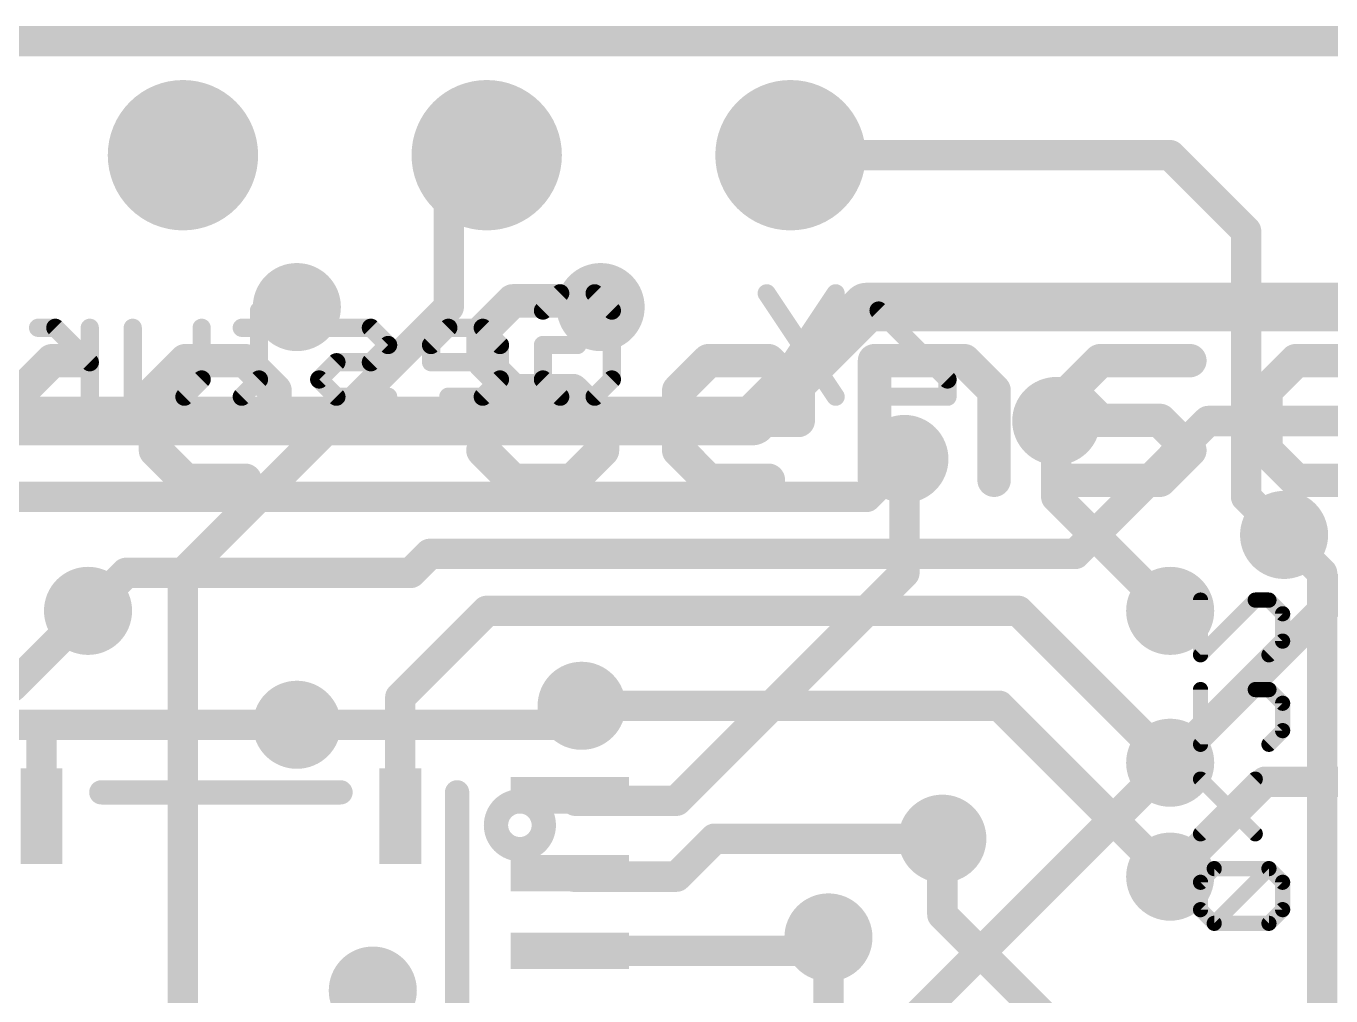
# Model space of a CAD drawing. Extents: x -0.5 to 61.7, y -0.1 to 16.6.
# Drawn here: x 28.85 to 39.76, y 8.53 to 16.64 of the extents above; entities that cross this region are included whole.
import ezdxf

# ---------------------------------------------------------------- set-up
doc = ezdxf.new("R2010")
doc.units = 0
for name, color, linetype in [('1', 12, 'CONTINUOUS'), ('16', 132, 'CONTINUOUS'), ('18', 110, 'CONTINUOUS'), ('20', 53, 'CONTINUOUS'), ('21', 41, 'CONTINUOUS'), ('22', 40, 'CONTINUOUS')]:
    doc.layers.add(name, color=color, linetype=linetype)

# ---------------------------------------------------------------- blocks, each defined once
blk = doc.blocks.new('PIE')
at = {"const_width": 0.5}
blk.add_lwpolyline([(0, -0.25, 1), (0, 0.25, 1), (0, -0.25)], format="xyb", dxfattribs=at)
blk = doc.blocks.new('RECT')
blk.add_solid([(-0.5, -0.5), (0.5, -0.5), (-0.5, 0.5), (0.5, 0.5)])
blk = doc.blocks.new('ROUNDV')
at = {"const_width": 0.5}
blk.add_lwpolyline([(0, -0.25, 1), (0, 0.25, 1), (0, -0.25)], format="xyb", dxfattribs=at)

msp = doc.modelspace()

# ---------------------------------------------------------------- linework, layer by layer
at = {"layer": '1'}
for points, const_width in [([(56.515, 16.51), (4.445, 16.51)], 0.254), ([(34.925, 13.335), (35.8775, 14.2875)], 0.4064), ([(35.8775, 14.2875), (45.4025, 14.2875)], 0.4064), ([(19.685, 13.335), (34.925, 13.335)], 0.4064), ([(37.6238, 12.2238), (38.735, 13.335)], 0.254), ([(38.735, 13.335), (40.3225, 13.335)], 0.254), ([(35.8775, 12.7), (36.195, 13.0175)], 0.254), ([(19.685, 12.7), (35.8775, 12.7)], 0.254), ([(39.37, 12.3825), (39.6875, 12.065)], 0.254), ([(32.0675, 12.065), (32.2263, 12.2238)], 0.254), ([(32.2263, 12.2238), (37.6238, 12.2238)], 0.254), ([(29.6863, 12.065), (29.3688, 11.7475)], 0.254), ([(29.6863, 12.065), (32.0675, 12.065)], 0.254), ([(39.6875, 12.065), (39.6875, 6.6675)], 0.254), ([(31.98, 11.025), (32.7025, 11.7475)], 0.254), ([(32.7025, 11.7475), (37.1475, 11.7475)], 0.254), ([(37.1475, 11.7475), (38.4175, 10.4775)], 0.254), ([(31.98, 10.03), (31.98, 11.025)], 0.254), ([(33.4963, 10.9538), (36.9888, 10.9538)], 0.254), ([(36.9888, 10.9538), (38.4175, 9.525)], 0.254), ([(27.6225, 10.795), (29.0513, 10.795)], 0.254), ([(28.98, 10.7238), (29.0513, 10.795)], 0.254), ([(29.0513, 10.795), (31.115, 10.795)], 0.254), ([(28.98, 10.03), (28.98, 10.7238)], 0.254), ([(36.5125, 9.8425), (36.5125, 9.2075)], 0.254), ([(36.5125, 9.2075), (37.7825, 7.9375)], 0.254), ([(35.56, 9.017), (35.56, 8.255)], 0.254)]:
    msp.add_lwpolyline(points, dxfattribs=dict(at, const_width=const_width))
for points, const_width in [([(35.8775, 14.3891, 1), (35.8775, 14.1859)], 0.2032), ([(35.9493, 14.2157, 1), (35.8057, 14.3593)], 0.2032), ([(34.925, 13.2334, 1), (34.925, 13.4366)], 0.2032), ([(34.8532, 13.4068, 1), (34.9968, 13.2632)], 0.2032), ([(38.735, 13.3985, 1), (38.735, 13.2715)], 0.127), ([(38.7799, 13.2901, 1), (38.6901, 13.3799)], 0.127), ([(36.2399, 12.9726, 1), (36.1501, 13.0624)], 0.127), ([(35.8326, 12.7449, 1), (35.9224, 12.6551)], 0.127), ([(35.8775, 12.6365, 1), (35.8775, 12.7635)], 0.127), ([(39.4149, 12.4274, 1), (39.3251, 12.3376)], 0.127), ([(32.2263, 12.2873, 1), (32.2263, 12.1603)], 0.127), ([(32.2712, 12.1788, 1), (32.1813, 12.2687)], 0.127), ([(37.5788, 12.2687, 1), (37.6687, 12.1788)], 0.127), ([(37.6238, 12.1603, 1), (37.6238, 12.2873)], 0.127), ([(29.6863, 12.1285, 1), (29.6863, 12.0015)], 0.127), ([(29.7312, 12.0201, 1), (29.6413, 12.1099)], 0.127), ([(32.0226, 12.1099, 1), (32.1124, 12.0201)], 0.127), ([(32.0675, 12.0015, 1), (32.0675, 12.1285)], 0.127), ([(39.751, 12.065, 1), (39.624, 12.065)], 0.127), ([(39.6426, 12.0201, 1), (39.7324, 12.1099)], 0.127), ([(29.3238, 11.7924, 1), (29.4137, 11.7026)], 0.127), ([(32.7025, 11.811, 1), (32.7025, 11.684)], 0.127), ([(32.7474, 11.7026, 1), (32.6576, 11.7924)], 0.127), ([(37.1924, 11.7924, 1), (37.1026, 11.7026)], 0.127), ([(37.1475, 11.684, 1), (37.1475, 11.811)], 0.127), ([(32.0435, 11.025, 1), (31.9165, 11.025)], 0.127), ([(31.9351, 11.0699, 1), (32.0249, 10.9801)], 0.127), ([(33.4963, 11.0173, 1), (33.4963, 10.8903)], 0.127), ([(37.0337, 10.9987, 1), (36.9438, 10.9088)], 0.127), ([(36.9888, 10.8903, 1), (36.9888, 11.0173)], 0.127), ([(29.0513, 10.8585, 1), (29.0513, 10.7315)], 0.127), ([(29.0962, 10.7501, 1), (29.0063, 10.8399)], 0.127), ([(29.0513, 10.7315, 1), (29.0513, 10.8585)], 0.127), ([(31.115, 10.7315, 1), (31.115, 10.8585)], 0.127), ([(29.0435, 10.7238, 1), (28.9165, 10.7238)], 0.127), ([(28.9351, 10.7687, 1), (29.0249, 10.6788)], 0.127), ([(38.3726, 10.4326, 1), (38.4624, 10.5224)], 0.127), ([(28.9165, 10.03, 1), (29.0435, 10.03)], 0.127), ([(31.9165, 10.03, 1), (32.0435, 10.03)], 0.127), ([(36.576, 9.8425, 1), (36.449, 9.8425)], 0.127), ([(38.3726, 9.4801, 1), (38.4624, 9.5699)], 0.127), ([(36.5574, 9.2524, 1), (36.4676, 9.1626)], 0.127), ([(36.449, 9.2075, 1), (36.576, 9.2075)], 0.127), ([(35.6235, 9.017, 1), (35.4965, 9.017)], 0.127)]:
    msp.add_lwpolyline(points, format="xyb", dxfattribs=dict(at, const_width=const_width))
at = {"layer": '16', "const_width": 0.254}
for points in [[(4.445, 16.51), (56.515, 16.51)], [(32.385, 15.24), (32.7025, 15.5575)], [(35.2425, 15.5575), (38.4175, 15.5575)], [(38.4175, 15.5575), (39.0525, 14.9225)], [(32.385, 14.2875), (32.385, 15.24)], [(39.0525, 14.9225), (39.0525, 12.7)], [(30.1625, 12.065), (32.385, 14.2875)], [(37.465, 13.335), (37.465, 12.7)], [(36.195, 12.065), (36.195, 13.0175)], [(37.465, 12.7), (38.4175, 11.7475)], [(39.0525, 12.7), (39.37, 12.3825)], [(30.1625, 12.065), (30.1625, 8.255)], [(34.29, 10.16), (36.195, 12.065)], [(40.005, 12.065), (38.4175, 10.4775)], [(28.7338, 11.1125), (29.3688, 11.7475)], [(26.67, 11.1125), (28.7338, 11.1125)], [(33.3375, 10.795), (33.4963, 10.9538)], [(31.115, 10.795), (33.3375, 10.795)], [(38.4175, 10.4775), (36.195, 8.255)], [(38.4175, 9.525), (39.2112, 10.3187)], [(41.91, 10.3187), (39.2112, 10.3187)], [(33.4428, 10.16), (33.3978, 10.205)], [(34.29, 10.16), (33.4428, 10.16)], [(34.6075, 9.8425), (34.29, 9.525)], [(36.5125, 9.8425), (34.6075, 9.8425)], [(33.4278, 9.525), (33.3978, 9.555)], [(34.29, 9.525), (33.4278, 9.525)], [(35.448, 8.905), (35.56, 9.017)], [(33.3978, 8.905), (35.448, 8.905)]]:
    msp.add_lwpolyline(points, dxfattribs=at)
at = {"layer": '16', "const_width": 0.127}
for points in [[(32.7474, 15.5126, 1), (32.6576, 15.6024)], [(35.2425, 15.621, 1), (35.2425, 15.494)], [(38.4624, 15.6024, 1), (38.3726, 15.5126)], [(38.4175, 15.494, 1), (38.4175, 15.621)], [(32.4485, 15.24, 1), (32.3215, 15.24)], [(32.3401, 15.2849, 1), (32.4299, 15.1951)], [(39.116, 14.9225, 1), (38.989, 14.9225)], [(39.0076, 14.8776, 1), (39.0974, 14.9674)], [(32.4299, 14.2426, 1), (32.3401, 14.3324)], [(32.3215, 14.2875, 1), (32.4485, 14.2875)], [(37.5285, 13.335, 1), (37.4015, 13.335)], [(36.2585, 13.0175, 1), (36.1315, 13.0175)], [(37.5099, 12.7449, 1), (37.4201, 12.6551)], [(39.0974, 12.7449, 1), (39.0076, 12.6551)], [(37.4015, 12.7, 1), (37.5285, 12.7)], [(38.989, 12.7, 1), (39.116, 12.7)], [(39.3251, 12.3376, 1), (39.4149, 12.4274)], [(30.226, 12.065, 1), (30.099, 12.065)], [(30.1176, 12.1099, 1), (30.2074, 12.0201)], [(36.1315, 12.065, 1), (36.2585, 12.065)], [(36.2399, 12.0201, 1), (36.1501, 12.1099)], [(29.4137, 11.7026, 1), (29.3238, 11.7924)], [(38.3726, 11.7026, 1), (38.4624, 11.7924)], [(28.7338, 11.049, 1), (28.7338, 11.176)], [(33.5412, 10.9088, 1), (33.4513, 10.9987)], [(31.115, 10.8585, 1), (31.115, 10.7315)], [(33.3375, 10.7315, 1), (33.3375, 10.8585)], [(33.2926, 10.8399, 1), (33.3824, 10.7501)], [(38.3726, 10.5224, 1), (38.4624, 10.4326)], [(38.4624, 10.4326, 1), (38.3726, 10.5224)], [(39.2112, 10.3822, 1), (39.2112, 10.2553)], [(39.2562, 10.2738, 1), (39.1663, 10.3637)], [(33.4427, 10.2499, 1), (33.3529, 10.1601)], [(33.4428, 10.2235, 1), (33.4428, 10.0965)], [(33.3979, 10.1151, 1), (33.4877, 10.2049)], [(34.2451, 10.2049, 1), (34.3349, 10.1151)], [(34.29, 10.0965, 1), (34.29, 10.2235)], [(34.6075, 9.906, 1), (34.6075, 9.779)], [(34.6524, 9.7976, 1), (34.5626, 9.8874)], [(36.5125, 9.779, 1), (36.5125, 9.906)], [(33.4427, 9.5999, 1), (33.3529, 9.5101)], [(33.4278, 9.5885, 1), (33.4278, 9.4615)], [(33.3829, 9.4801, 1), (33.4727, 9.5699)], [(34.2451, 9.5699, 1), (34.3349, 9.4801)], [(34.29, 9.4615, 1), (34.29, 9.5885)], [(38.3726, 9.5699, 1), (38.4624, 9.4801)], [(35.6049, 8.9721, 1), (35.5151, 9.0619)], [(33.3978, 8.9685, 1), (33.3978, 8.8415)], [(35.4031, 8.9499, 1), (35.4929, 8.8601)], [(35.448, 8.8415, 1), (35.448, 8.9685)]]:
    msp.add_lwpolyline(points, format="xyb", dxfattribs=at)
at = {"layer": '20', "const_width": 0.2032}
msp.add_lwpolyline([(52.8638, 16.51), (7.7788, 16.51)], dxfattribs=at)
at = {"layer": '21'}
for points, const_width in [([(32.9209, 14.3396), (32.6709, 14.0896)], 0.2794), ([(33.4208, 14.3396), (32.9209, 14.3396)], 0.2794), ([(33.6708, 14.0896), (33.4208, 14.3396)], 0.2794), ([(32.6709, 14.0896), (32.6709, 13.8396)], 0.2794), ([(28.5685, 13.3397), (29.0684, 13.8396)], 0.2794), ([(29.0684, 13.8396), (29.3184, 13.8396)], 0.2794), ([(29.9328, 13.5896), (30.1828, 13.8396)], 0.2794), ([(30.1828, 13.8396), (30.6827, 13.8396)], 0.2794), ([(30.6827, 13.8396), (30.9327, 13.5896)], 0.2794), ([(32.6709, 13.8396), (32.9209, 13.5896)], 0.2794), ([(34.3081, 13.5896), (34.558, 13.8396)], 0.2794), ([(34.558, 13.8396), (35.058, 13.8396)], 0.2794), ([(35.058, 13.8396), (35.308, 13.5896)], 0.2794), ([(35.9452, 12.8397), (35.9452, 13.8396)], 0.2794), ([(35.9452, 13.8396), (36.6952, 13.8396)], 0.2794), ([(36.6952, 13.8396), (36.9451, 13.5896)], 0.2794), ([(37.5824, 13.5896), (37.8324, 13.8396)], 0.2794), ([(37.8324, 13.8396), (38.5823, 13.8396)], 0.2794), ([(39.4695, 13.8396), (39.2195, 13.5896)], 0.2794), ([(39.9695, 13.8396), (39.4695, 13.8396)], 0.2794), ([(29.9328, 13.0897), (29.9328, 13.5896)], 0.2794), ([(30.9327, 13.5896), (30.9327, 13.3397)], 0.2794), ([(32.9209, 13.5896), (33.4208, 13.5896)], 0.2794), ([(33.4208, 13.5896), (33.6708, 13.3397)], 0.2794), ([(34.3081, 13.0897), (34.3081, 13.5896)], 0.2794), ([(35.308, 13.5896), (35.308, 13.3397)], 0.2794), ([(36.9451, 13.5896), (36.9451, 12.8397)], 0.2794), ([(37.8324, 13.3397), (37.5824, 13.5896)], 0.2794), ([(39.2195, 13.5896), (39.2195, 13.0897)], 0.2794), ([(30.9327, 13.3397), (29.9328, 13.3397)], 0.2794), ([(33.6708, 13.3397), (33.6708, 13.0897)], 0.2794), ([(35.308, 13.3397), (34.3081, 13.3397)], 0.2794), ([(38.3323, 13.3397), (37.8324, 13.3397)], 0.2794), ([(38.5823, 13.0897), (38.3323, 13.3397)], 0.2794), ([(30.1828, 12.8397), (29.9328, 13.0897)], 0.2794), ([(32.9209, 12.8397), (32.6709, 13.0897)], 0.2794), ([(33.6708, 13.0897), (33.4208, 12.8397)], 0.2794), ([(34.558, 12.8397), (34.3081, 13.0897)], 0.2794), ([(38.3323, 12.8397), (38.5823, 13.0897)], 0.2794), ([(39.2195, 13.0897), (39.4695, 12.8397)], 0.2794), ([(30.6827, 12.8397), (30.1828, 12.8397)], 0.2794), ([(33.4208, 12.8397), (32.9209, 12.8397)], 0.2794), ([(35.058, 12.8397), (34.558, 12.8397)], 0.2794), ([(37.5824, 12.8397), (38.3323, 12.8397)], 0.2794), ([(39.4695, 12.8397), (39.9695, 12.8397)], 0.2794), ([(29.48, 10.23), (31.48, 10.23)], 0.2032), ([(32.455, 6.28), (32.455, 10.23)], 0.2032)]:
    msp.add_lwpolyline(points, dxfattribs=dict(at, const_width=const_width))
for points, const_width in [([(32.9209, 14.4094, 1), (32.9209, 14.2697)], 0.1397), ([(32.9703, 14.2902, 1), (32.8715, 14.389)], 0.1397), ([(33.4702, 14.389, 1), (33.3715, 14.2902)], 0.1397), ([(33.4208, 14.2697, 1), (33.4208, 14.4094)], 0.1397), ([(32.7408, 14.0896, 1), (32.6011, 14.0896)], 0.1397), ([(32.6215, 14.139, 1), (32.7203, 14.0402)], 0.1397), ([(33.6214, 14.0402, 1), (33.7202, 14.139)], 0.1397), ([(29.0684, 13.9095, 1), (29.0684, 13.7698)], 0.1397), ([(29.1178, 13.7902, 1), (29.019, 13.889)], 0.1397), ([(29.3184, 13.7698, 1), (29.3184, 13.9095)], 0.1397), ([(30.1828, 13.9095, 1), (30.1828, 13.7698)], 0.1397), ([(30.2321, 13.7902, 1), (30.1334, 13.889)], 0.1397), ([(30.7321, 13.889, 1), (30.6333, 13.7902)], 0.1397), ([(30.6827, 13.7698, 1), (30.6827, 13.9095)], 0.1397), ([(32.7203, 13.889, 1), (32.6215, 13.7902)], 0.1397), ([(34.558, 13.9095, 1), (34.558, 13.7698)], 0.1397), ([(34.6074, 13.7902, 1), (34.5086, 13.889)], 0.1397), ([(35.1074, 13.889, 1), (35.0086, 13.7902)], 0.1397), ([(35.058, 13.7698, 1), (35.058, 13.9095)], 0.1397), ([(36.0151, 13.8396, 1), (35.8754, 13.8396)], 0.1397), ([(35.9452, 13.9095, 1), (35.9452, 13.7698)], 0.1397), ([(36.7445, 13.889, 1), (36.6458, 13.7902)], 0.1397), ([(36.6952, 13.7698, 1), (36.6952, 13.9095)], 0.1397), ([(37.8324, 13.9095, 1), (37.8324, 13.7698)], 0.1397), ([(37.8817, 13.7902, 1), (37.783, 13.889)], 0.1397), ([(38.5823, 13.7698, 1), (38.5823, 13.9095)], 0.1397), ([(39.4695, 13.9095, 1), (39.4695, 13.7698)], 0.1397), ([(39.5189, 13.7902, 1), (39.4201, 13.889)], 0.1397), ([(32.6011, 13.8396, 1), (32.7408, 13.8396)], 0.1397), ([(30.0026, 13.5896, 1), (29.8629, 13.5896)], 0.1397), ([(29.8834, 13.639, 1), (29.9822, 13.5402)], 0.1397), ([(31.0025, 13.5896, 1), (30.8628, 13.5896)], 0.1397), ([(30.8833, 13.5402, 1), (30.9821, 13.639)], 0.1397), ([(32.9209, 13.6595, 1), (32.9209, 13.5198)], 0.1397), ([(32.8715, 13.5402, 1), (32.9703, 13.639)], 0.1397), ([(33.4702, 13.639, 1), (33.3715, 13.5402)], 0.1397), ([(33.4208, 13.5198, 1), (33.4208, 13.6595)], 0.1397), ([(34.3779, 13.5896, 1), (34.2382, 13.5896)], 0.1397), ([(34.2587, 13.639, 1), (34.3575, 13.5402)], 0.1397), ([(35.3778, 13.5896, 1), (35.2381, 13.5896)], 0.1397), ([(35.2586, 13.5402, 1), (35.3574, 13.639)], 0.1397), ([(37.015, 13.5896, 1), (36.8753, 13.5896)], 0.1397), ([(36.8957, 13.5402, 1), (36.9945, 13.639)], 0.1397), ([(37.6318, 13.639, 1), (37.533, 13.5402)], 0.1397), ([(37.533, 13.639, 1), (37.6318, 13.5402)], 0.1397), ([(39.2894, 13.5896, 1), (39.1497, 13.5896)], 0.1397), ([(39.1701, 13.639, 1), (39.2689, 13.5402)], 0.1397), ([(29.9328, 13.4095, 1), (29.9328, 13.2698)], 0.1397), ([(30.9327, 13.2698, 1), (30.9327, 13.4095)], 0.1397), ([(33.7407, 13.3397, 1), (33.601, 13.3397)], 0.1397), ([(33.6214, 13.2903, 1), (33.7202, 13.3891)], 0.1397), ([(34.3081, 13.4095, 1), (34.3081, 13.2698)], 0.1397), ([(35.308, 13.2698, 1), (35.308, 13.4095)], 0.1397), ([(37.8324, 13.4095, 1), (37.8324, 13.2698)], 0.1397), ([(37.783, 13.2903, 1), (37.8817, 13.3891)], 0.1397), ([(38.3817, 13.3891, 1), (38.2829, 13.2903)], 0.1397), ([(38.3323, 13.2698, 1), (38.3323, 13.4095)], 0.1397), ([(30.8628, 13.3397, 1), (31.0025, 13.3397)], 0.1397), ([(35.2381, 13.3397, 1), (35.3778, 13.3397)], 0.1397), ([(29.9822, 13.1391, 1), (29.8834, 13.0403)], 0.1397), ([(32.7203, 13.1391, 1), (32.6215, 13.0403)], 0.1397), ([(33.7202, 13.0403, 1), (33.6214, 13.1391)], 0.1397), ([(34.3575, 13.1391, 1), (34.2587, 13.0403)], 0.1397), ([(38.6317, 13.0403, 1), (38.5329, 13.1391)], 0.1397), ([(38.5329, 13.0403, 1), (38.6317, 13.1391)], 0.1397), ([(39.2689, 13.1391, 1), (39.1701, 13.0403)], 0.1397), ([(29.8629, 13.0897, 1), (30.0026, 13.0897)], 0.1397), ([(33.601, 13.0897, 1), (33.7407, 13.0897)], 0.1397), ([(34.2382, 13.0897, 1), (34.3779, 13.0897)], 0.1397), ([(39.1497, 13.0897, 1), (39.2894, 13.0897)], 0.1397), ([(30.1828, 12.9096, 1), (30.1828, 12.7698)], 0.1397), ([(30.1334, 12.7903, 1), (30.2321, 12.8891)], 0.1397), ([(30.6827, 12.7698, 1), (30.6827, 12.9096)], 0.1397), ([(32.9209, 12.9096, 1), (32.9209, 12.7698)], 0.1397), ([(32.8715, 12.7903, 1), (32.9703, 12.8891)], 0.1397), ([(33.3715, 12.8891, 1), (33.4702, 12.7903)], 0.1397), ([(33.4208, 12.7698, 1), (33.4208, 12.9096)], 0.1397), ([(34.558, 12.9096, 1), (34.558, 12.7698)], 0.1397), ([(34.5086, 12.7903, 1), (34.6074, 12.8891)], 0.1397), ([(35.058, 12.7698, 1), (35.058, 12.9096)], 0.1397), ([(35.8754, 12.8397, 1), (36.0151, 12.8397)], 0.1397), ([(36.8753, 12.8397, 1), (37.015, 12.8397)], 0.1397), ([(37.5824, 12.9096, 1), (37.5824, 12.7698)], 0.1397), ([(38.2829, 12.8891, 1), (38.3817, 12.7903)], 0.1397), ([(38.3323, 12.7698, 1), (38.3323, 12.9096)], 0.1397), ([(39.4695, 12.9096, 1), (39.4695, 12.7698)], 0.1397), ([(39.4201, 12.7903, 1), (39.5189, 12.8891)], 0.1397), ([(29.48, 10.2808, 1), (29.48, 10.1792)], 0.1016), ([(31.48, 10.1792, 1), (31.48, 10.2808)], 0.1016), ([(32.5058, 10.23, 1), (32.4042, 10.23)], 0.1016), ([(32.98, 9.755, 1), (32.98, 10.155, 1), (32.98, 9.755)], 0.2032)]:
    msp.add_lwpolyline(points, format="xyb", dxfattribs=dict(at, const_width=const_width))
at = {"layer": '22'}
for points, const_width in [([(33.1729, 14.2585), (33.3169, 14.4025)], 0.1524), ([(33.3169, 14.4025), (33.6051, 14.4025)], 0.1524), ([(33.6051, 14.4025), (33.7491, 14.2585)], 0.1524), ([(35.6201, 14.4025), (35.0439, 13.5382)], 0.1524), ([(35.0439, 14.4025), (35.6201, 13.5382)], 0.1524), ([(36.5557, 14.4025), (35.9794, 14.4025)], 0.1524), ([(35.9794, 14.4025), (35.9794, 14.2585)], 0.1524), ([(30.7985, 14.2585), (30.7985, 13.6823)], 0.1524), ([(33.7491, 14.2585), (33.7491, 13.6823)], 0.1524), ([(35.9794, 14.2585), (36.5557, 13.6823)], 0.1524), ([(29.0952, 14.1144), (28.9512, 14.1144)], 0.1524), ([(29.3834, 13.8263), (29.0952, 14.1144)], 0.1524), ([(29.3834, 13.5382), (29.3834, 14.1144)], 0.1524), ([(29.7427, 13.5382), (29.7427, 14.1144)], 0.1524), ([(30.3189, 14.1144), (30.3189, 13.6823)], 0.1524), ([(30.9426, 14.1144), (30.6544, 14.1144)], 0.1524), ([(31.734, 14.1144), (31.3018, 14.1144)], 0.1524), ([(31.8781, 13.9704), (31.734, 14.1144)], 0.1524), ([(32.3814, 14.1144), (32.2374, 13.9704)], 0.1524), ([(32.6695, 14.1144), (32.3814, 14.1144)], 0.1524), ([(32.8136, 13.9704), (32.6695, 14.1144)], 0.1524), ([(31.734, 13.8263), (31.8781, 13.9704)], 0.1524), ([(32.2374, 13.9704), (32.2374, 13.8263)], 0.1524), ([(32.8136, 13.6823), (32.8136, 13.9704)], 0.1524), ([(33.1729, 13.6823), (33.1729, 13.9704)], 0.1524), ([(33.1729, 13.9704), (33.461, 13.9704)], 0.1524), ([(31.3018, 13.6823), (31.4459, 13.8263)], 0.1524), ([(31.4459, 13.8263), (31.734, 13.8263)], 0.1524), ([(32.2374, 13.8263), (32.8136, 13.8263)], 0.1524), ([(30.3189, 13.6823), (30.1748, 13.5382)], 0.1524), ([(30.7985, 13.6823), (30.6544, 13.5382)], 0.1524), ([(31.4459, 13.5382), (31.3018, 13.6823)], 0.1524), ([(32.6695, 13.5382), (32.8136, 13.6823)], 0.1524), ([(33.3169, 13.5382), (33.1729, 13.6823)], 0.1524), ([(33.7491, 13.6823), (33.6051, 13.5382)], 0.1524), ([(36.5557, 13.6823), (36.5557, 13.5382)], 0.1524), ([(30.1748, 13.5382), (29.7427, 13.5382)], 0.1524), ([(31.8781, 13.5382), (31.4459, 13.5382)], 0.1524), ([(32.3814, 13.5382), (32.6695, 13.5382)], 0.1524), ([(33.6051, 13.5382), (33.3169, 13.5382)], 0.1524), ([(36.5557, 13.5382), (35.9794, 13.5382)], 0.1524), ([(38.6715, 11.8377), (38.6715, 11.3801)], 0.127), ([(38.6715, 11.3801), (39.1291, 11.8377)], 0.127), ([(39.1291, 11.8377), (39.2435, 11.8377)], 0.127), ([(39.2435, 11.8377), (39.3579, 11.7233)], 0.127), ([(39.3579, 11.7233), (39.3579, 11.4945)], 0.127), ([(39.3579, 11.4945), (39.2435, 11.3801)], 0.127), ([(38.6715, 11.0893), (38.6715, 10.6317)], 0.127), ([(38.6715, 10.6317), (39.1291, 11.0893)], 0.127), ([(39.1291, 11.0893), (39.2435, 11.0893)], 0.127), ([(39.2435, 11.0893), (39.3579, 10.9749)], 0.127), ([(39.3579, 10.9749), (39.3579, 10.7461)], 0.127), ([(32.7628, 10.7696), (28.1972, 10.7696)], 0.1524), ([(39.3579, 10.7461), (39.2435, 10.6317)], 0.127), ([(39.1291, 9.8833), (38.6715, 10.3408)], 0.127), ([(38.6715, 9.8833), (39.1291, 10.3408)], 0.127), ([(38.7859, 9.5924), (38.6715, 9.478)], 0.127), ([(39.2435, 9.5924), (38.7859, 9.5924)], 0.127), ([(38.7859, 9.1348), (39.2435, 9.5924)], 0.127), ([(39.3579, 9.478), (39.2435, 9.5924)], 0.127), ([(38.6715, 9.478), (38.6715, 9.2492)], 0.127), ([(39.3579, 9.2492), (39.3579, 9.478)], 0.127), ([(38.6715, 9.2492), (38.7859, 9.1348)], 0.127), ([(39.2435, 9.1348), (39.3579, 9.2492)], 0.127), ([(38.7859, 9.1348), (39.2435, 9.1348)], 0.127)]:
    msp.add_lwpolyline(points, dxfattribs=dict(at, const_width=const_width))
for points, const_width in [([(33.3169, 14.4406, 1), (33.3169, 14.3644)], 0.0762), ([(33.3439, 14.3756, 1), (33.29, 14.4295)], 0.0762), ([(33.632, 14.4295, 1), (33.5781, 14.3756)], 0.0762), ([(33.6051, 14.3644, 1), (33.6051, 14.4406)], 0.0762), ([(35.0756, 14.4237, 1), (35.0122, 14.3814)], 0.0762), ([(35.6518, 14.3814, 1), (35.5884, 14.4237)], 0.0762), ([(35.9794, 14.4406, 1), (35.9794, 14.3644)], 0.0762), ([(36.0175, 14.4025, 1), (35.9413, 14.4025)], 0.0762), ([(36.5557, 14.3644, 1), (36.5557, 14.4406)], 0.0762), ([(30.8366, 14.2585, 1), (30.7604, 14.2585)], 0.0762), ([(33.1459, 14.2854, 1), (33.1998, 14.2315)], 0.0762), ([(33.7872, 14.2585, 1), (33.711, 14.2585)], 0.0762), ([(33.7222, 14.2315, 1), (33.7761, 14.2854)], 0.0762), ([(36.0064, 14.2854, 1), (35.9525, 14.2315)], 0.0762), ([(35.9413, 14.2585, 1), (36.0175, 14.2585)], 0.0762), ([(28.9512, 14.1525, 1), (28.9512, 14.0763)], 0.0762), ([(29.1222, 14.1414, 1), (29.0683, 14.0875)], 0.0762), ([(29.0952, 14.0763, 1), (29.0952, 14.1525)], 0.0762), ([(29.4215, 14.1144, 1), (29.3453, 14.1144)], 0.0762), ([(29.7808, 14.1144, 1), (29.7046, 14.1144)], 0.0762), ([(30.357, 14.1144, 1), (30.2808, 14.1144)], 0.0762), ([(30.6544, 14.1525, 1), (30.6544, 14.0763)], 0.0762), ([(30.9426, 14.0763, 1), (30.9426, 14.1525)], 0.0762), ([(31.3018, 14.1525, 1), (31.3018, 14.0763)], 0.0762), ([(31.761, 14.1414, 1), (31.7071, 14.0875)], 0.0762), ([(31.734, 14.0763, 1), (31.734, 14.1525)], 0.0762), ([(32.3814, 14.1525, 1), (32.3814, 14.0763)], 0.0762), ([(32.4084, 14.0875, 1), (32.3545, 14.1414)], 0.0762), ([(32.6965, 14.1414, 1), (32.6426, 14.0875)], 0.0762), ([(32.6695, 14.0763, 1), (32.6695, 14.1525)], 0.0762), ([(31.905, 13.9434, 1), (31.8511, 13.9973)], 0.0762), ([(31.8511, 13.9434, 1), (31.905, 13.9973)], 0.0762), ([(32.2104, 13.9973, 1), (32.2643, 13.9434)], 0.0762), ([(32.2755, 13.9704, 1), (32.1993, 13.9704)], 0.0762), ([(32.8517, 13.9704, 1), (32.7755, 13.9704)], 0.0762), ([(32.7866, 13.9434, 1), (32.8405, 13.9973)], 0.0762), ([(33.211, 13.9704, 1), (33.1348, 13.9704)], 0.0762), ([(33.1729, 14.0085, 1), (33.1729, 13.9323)], 0.0762), ([(33.461, 13.9323, 1), (33.461, 14.0085)], 0.0762), ([(29.3564, 13.7994, 1), (29.4103, 13.8533)], 0.0762), ([(31.4459, 13.8644, 1), (31.4459, 13.7882)], 0.0762), ([(31.4728, 13.7994, 1), (31.419, 13.8533)], 0.0762), ([(31.7071, 13.8533, 1), (31.761, 13.7994)], 0.0762), ([(31.734, 13.7882, 1), (31.734, 13.8644)], 0.0762), ([(32.2374, 13.8644, 1), (32.2374, 13.7882)], 0.0762), ([(32.1993, 13.8263, 1), (32.2755, 13.8263)], 0.0762), ([(32.8136, 13.7882, 1), (32.8136, 13.8644)], 0.0762), ([(30.3458, 13.6553, 1), (30.2919, 13.7092)], 0.0762), ([(30.8254, 13.6553, 1), (30.7716, 13.7092)], 0.0762), ([(31.3288, 13.7092, 1), (31.2749, 13.6553)], 0.0762), ([(32.8405, 13.6553, 1), (32.7866, 13.7092)], 0.0762), ([(33.1998, 13.7092, 1), (33.1459, 13.6553)], 0.0762), ([(33.7761, 13.6553, 1), (33.7222, 13.7092)], 0.0762), ([(36.5938, 13.6823, 1), (36.5176, 13.6823)], 0.0762), ([(30.2808, 13.6823, 1), (30.357, 13.6823)], 0.0762), ([(30.7604, 13.6823, 1), (30.8366, 13.6823)], 0.0762), ([(31.2749, 13.7092, 1), (31.3288, 13.6553)], 0.0762), ([(32.7755, 13.6823, 1), (32.8517, 13.6823)], 0.0762), ([(33.1348, 13.6823, 1), (33.211, 13.6823)], 0.0762), ([(33.711, 13.6823, 1), (33.7872, 13.6823)], 0.0762), ([(36.5287, 13.6553, 1), (36.5826, 13.7092)], 0.0762), ([(29.3453, 13.5382, 1), (29.4215, 13.5382)], 0.0762), ([(29.7427, 13.5763, 1), (29.7427, 13.5001)], 0.0762), ([(29.7046, 13.5382, 1), (29.7808, 13.5382)], 0.0762), ([(30.1479, 13.5651, 1), (30.2018, 13.5113)], 0.0762), ([(30.1748, 13.5001, 1), (30.1748, 13.5763)], 0.0762), ([(30.6275, 13.5651, 1), (30.6814, 13.5113)], 0.0762), ([(31.4459, 13.5763, 1), (31.4459, 13.5001)], 0.0762), ([(31.419, 13.5113, 1), (31.4728, 13.5651)], 0.0762), ([(31.8781, 13.5001, 1), (31.8781, 13.5763)], 0.0762), ([(32.3814, 13.5763, 1), (32.3814, 13.5001)], 0.0762), ([(32.6426, 13.5651, 1), (32.6965, 13.5113)], 0.0762), ([(32.6695, 13.5001, 1), (32.6695, 13.5763)], 0.0762), ([(33.3169, 13.5763, 1), (33.3169, 13.5001)], 0.0762), ([(33.29, 13.5113, 1), (33.3439, 13.5651)], 0.0762), ([(33.5781, 13.5651, 1), (33.632, 13.5113)], 0.0762), ([(33.6051, 13.5001, 1), (33.6051, 13.5763)], 0.0762), ([(35.0122, 13.5593, 1), (35.0756, 13.5171)], 0.0762), ([(35.5884, 13.5171, 1), (35.6518, 13.5593)], 0.0762), ([(35.9794, 13.5763, 1), (35.9794, 13.5001)], 0.0762), ([(36.5176, 13.5382, 1), (36.5938, 13.5382)], 0.0762), ([(36.5557, 13.5001, 1), (36.5557, 13.5763)], 0.0762), ([(38.7033, 11.8377, 1), (38.6397, 11.8377)], 0.0635), ([(39.1291, 11.8694, 1), (39.1291, 11.8059)], 0.0635), ([(39.1515, 11.8152, 1), (39.1066, 11.8601)], 0.0635), ([(39.2659, 11.8601, 1), (39.221, 11.8152)], 0.0635), ([(39.2435, 11.8059, 1), (39.2435, 11.8694)], 0.0635), ([(39.3896, 11.7233, 1), (39.3261, 11.7233)], 0.0635), ([(39.3354, 11.7008, 1), (39.3803, 11.7457)], 0.0635), ([(39.3261, 11.4945, 1), (39.3896, 11.4945)], 0.0635), ([(39.3803, 11.472, 1), (39.3354, 11.5169)], 0.0635), ([(38.6397, 11.3801, 1), (38.7033, 11.3801)], 0.0635), ([(38.649, 11.4025, 1), (38.694, 11.3576)], 0.0635), ([(39.221, 11.4025, 1), (39.2659, 11.3576)], 0.0635), ([(38.7033, 11.0893, 1), (38.6397, 11.0893)], 0.0635), ([(39.1291, 11.121, 1), (39.1291, 11.0575)], 0.0635), ([(39.1515, 11.0668, 1), (39.1066, 11.1117)], 0.0635), ([(39.2659, 11.1117, 1), (39.221, 11.0668)], 0.0635), ([(39.2435, 11.0575, 1), (39.2435, 11.121)], 0.0635), ([(39.3896, 10.9749, 1), (39.3261, 10.9749)], 0.0635), ([(39.3354, 10.9524, 1), (39.3803, 10.9973)], 0.0635), ([(32.7628, 10.7315, 1), (32.7628, 10.8077)], 0.0762), ([(39.3803, 10.7236, 1), (39.3354, 10.7685)], 0.0635), ([(39.3261, 10.7461, 1), (39.3896, 10.7461)], 0.0635), ([(38.6397, 10.6317, 1), (38.7033, 10.6317)], 0.0635), ([(38.649, 10.6541, 1), (38.694, 10.6092)], 0.0635), ([(39.221, 10.6541, 1), (39.2659, 10.6092)], 0.0635), ([(38.694, 10.3633, 1), (38.649, 10.3184)], 0.0635), ([(39.1515, 10.3184, 1), (39.1066, 10.3633)], 0.0635), ([(38.649, 9.9057, 1), (38.694, 9.8608)], 0.0635), ([(39.1066, 9.8608, 1), (39.1515, 9.9057)], 0.0635), ([(38.7859, 9.6242, 1), (38.7859, 9.5607)], 0.0635), ([(38.8083, 9.57, 1), (38.7634, 9.6149)], 0.0635), ([(39.2659, 9.6149, 1), (39.221, 9.57)], 0.0635), ([(39.2659, 9.57, 1), (39.221, 9.6149)], 0.0635), ([(39.2435, 9.5607, 1), (39.2435, 9.6242)], 0.0635), ([(38.7033, 9.478, 1), (38.6397, 9.478)], 0.0635), ([(38.649, 9.5005, 1), (38.694, 9.4556)], 0.0635), ([(39.3896, 9.478, 1), (39.3261, 9.478)], 0.0635), ([(39.3354, 9.4556, 1), (39.3803, 9.5005)], 0.0635), ([(38.6397, 9.2492, 1), (38.7033, 9.2492)], 0.0635), ([(38.694, 9.2717, 1), (38.649, 9.2268)], 0.0635), ([(39.3261, 9.2492, 1), (39.3896, 9.2492)], 0.0635), ([(39.3803, 9.2268, 1), (39.3354, 9.2717)], 0.0635), ([(38.7859, 9.1666, 1), (38.7859, 9.1031)], 0.0635), ([(38.7634, 9.1573, 1), (38.8083, 9.1124)], 0.0635), ([(38.7634, 9.1124, 1), (38.8083, 9.1573)], 0.0635), ([(39.221, 9.1573, 1), (39.2659, 9.1124)], 0.0635), ([(39.2435, 9.1031, 1), (39.2435, 9.1666)], 0.0635)]:
    msp.add_lwpolyline(points, format="xyb", dxfattribs=dict(at, const_width=const_width))

# ---------------------------------------------------------------- block references
at = {"layer": '1', "xscale": 0.8, "yscale": 0.35, "rotation": 270}
for p in [(28.98, 10.03), (31.98, 10.03)]:
    msp.add_blockref('RECT', p, dxfattribs=at)
at = {"layer": '16', "xscale": 1.016, "yscale": 1.016}
for p in [(30.1625, 15.5575), (32.7025, 15.5575), (35.2425, 15.5575)]:
    msp.add_blockref('PIE', p, dxfattribs=at)
at = {"layer": '16', "xscale": 0.3048, "yscale": 0.9906, "rotation": 90}
for p in [(33.3978, 10.205), (33.3978, 9.555), (33.3978, 8.905)]:
    msp.add_blockref('RECT', p, dxfattribs=at)
at = {"layer": '18'}
for p, xscale, yscale in [((30.1625, 15.5575), 1.2573, 1.2573), ((30.1625, 15.5575), 1.2573, 1.2573), ((32.7025, 15.5575), 1.2573, 1.2573), ((32.7025, 15.5575), 1.2573, 1.2573), ((35.2425, 15.5575), 1.2573, 1.2573), ((35.2425, 15.5575), 1.2573, 1.2573), ((31.115, 14.2875), 0.7366, 0.7366), ((31.115, 14.2875), 0.7366, 0.7366), ((33.655, 14.2875), 0.7366, 0.7366), ((33.655, 14.2875), 0.7366, 0.7366), ((37.465, 13.335), 0.7366, 0.7366), ((37.465, 13.335), 0.7366, 0.7366), ((36.195, 13.0175), 0.7366, 0.7366), ((36.195, 13.0175), 0.7366, 0.7366), ((39.37, 12.3825), 0.7366, 0.7366), ((39.37, 12.3825), 0.7366, 0.7366), ((29.3688, 11.7475), 0.7366, 0.7366), ((29.3688, 11.7475), 0.7366, 0.7366), ((38.4175, 11.7475), 0.7366, 0.7366), ((38.4175, 11.7475), 0.7366, 0.7366), ((33.4963, 10.9538), 0.7366, 0.7366), ((33.4963, 10.9538), 0.7366, 0.7366), ((31.115, 10.795), 0.7366, 0.7366), ((31.115, 10.795), 0.7366, 0.7366), ((38.4175, 10.4775), 0.7366, 0.7366), ((38.4175, 10.4775), 0.7366, 0.7366), ((36.5125, 9.8425), 0.7366, 0.7366), ((36.5125, 9.8425), 0.7366, 0.7366), ((38.4175, 9.525), 0.7366, 0.7366), ((38.4175, 9.525), 0.7366, 0.7366), ((35.56, 9.017), 0.7366, 0.7366), ((35.56, 9.017), 0.7366, 0.7366), ((31.75, 8.5725), 0.7366, 0.7366), ((31.75, 8.5725), 0.7366, 0.7366)]:
    msp.add_blockref('ROUNDV', p, dxfattribs=dict(at, xscale=xscale, yscale=yscale))

doc.saveas('drawing.dxf')
